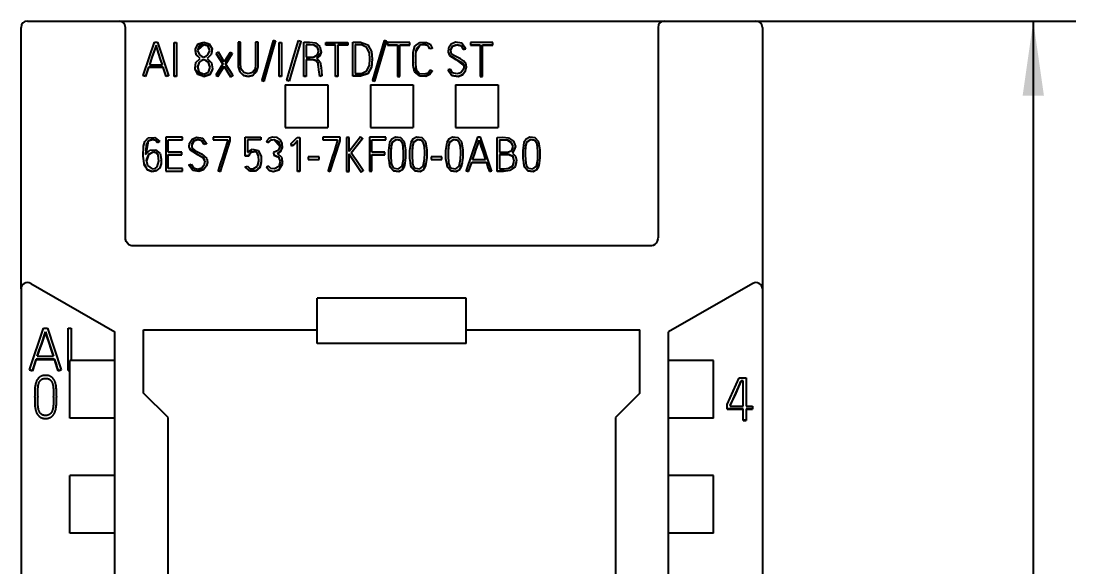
# Model space of a CAD drawing. Extents: x 0 to 594, y 0 to 420.
# Drawn here: x 267.5 to 317.02, y 339.6 to 365.24 of the extents above; entities that cross this region are included whole.
import ezdxf
from ezdxf.enums import TextEntityAlignment as Align

# ---------------------------------------------------------------- set-up
doc = ezdxf.new("R2010")
doc.units = 0
doc.header["$LTSCALE"] = 32.67
doc.layers.add('10000_FRONT', color=7, linetype='CONTINUOUS')
doc.layers.add('10100_DIM_FRONT', color=7, linetype='CONTINUOUS')
doc.dimstyles.get("Standard").update_dxf_attribs({"dimtxt": 2.5, "dimasz": 2.5, "dimexe": 1.25, "dimexo": 0.625, "dimtad": 1, "dimcen": 2.5, "dimazin": 3, "dimtfac": 1, "dimtmove": 0, "dimatfit": 3})

# ---------------------------------------------------------------- blocks, each defined once
blk = doc.blocks.new('*D0')
at = {"layer": '10100_DIM_FRONT', "linetype": 'CONTINUOUS'}
for p, q in [((296.997, 365.237), (317.015, 365.237)), ((315.015, 365.237), (315.015, 291.737)), ((315.015, 218.237), (315.015, 291.737)), ((301.897, 218.237), (317.015, 218.237))]:
    blk.add_line(p, q, dxfattribs=at)
for points in [[(315.515, 361.737), (315.015, 365.237), (314.515, 361.737)], [(314.515, 221.737), (315.015, 218.237), (315.515, 221.737)]]:
    blk.add_solid(points, dxfattribs=at)
blk.add_text('147', height=3.5, rotation=90, dxfattribs=at).set_placement((314.14, 284.349), (314.14, 291.849), align=Align.FIT)

msp = doc.modelspace()

# ---------------------------------------------------------------- linework, layer by layer
at = {"layer": '10000_FRONT', "linetype": 'CONTINUOUS'}
for p, q in [((267.797, 365.237), (301.997, 365.237)), ((267.497, 352.667), (267.497, 364.937)), ((272.397, 355.082), (272.397, 364.937)), ((297.397, 364.937), (297.397, 355.082)), ((302.297, 364.937), (302.297, 352.667)), ((279.895, 362.237), (281.9, 362.237)), ((279.897, 362.237), (279.898, 360.237)), ((281.9, 362.239), (281.897, 360.237)), ((281.9, 362.236), (281.897, 360.235)), ((283.895, 362.239), (283.897, 360.237)), ((283.895, 362.237), (285.9, 362.237)), ((283.895, 362.236), (283.897, 360.235)), ((285.9, 362.239), (285.897, 360.237)), ((285.9, 362.236), (285.897, 360.235)), ((287.895, 362.239), (287.897, 360.237)), ((287.895, 362.237), (289.899, 362.237)), ((287.895, 362.236), (287.897, 360.235)), ((289.899, 362.237), (289.897, 360.237)), ((289.899, 362.236), (289.897, 360.235)), ((279.898, 360.237), (281.897, 360.237)), ((283.897, 360.237), (285.897, 360.237)), ((287.897, 360.237), (289.897, 360.237)), ((272.397, 355.082), (272.397, 355.082)), ((272.405, 354.993), (272.397, 355.082)), ((297.397, 355.082), (297.391, 355.004)), ((272.435, 354.891), (272.405, 354.993)), ((272.485, 354.802), (272.435, 354.891)), ((272.555, 354.734), (272.485, 354.802)), ((272.638, 354.694), (272.555, 354.734)), ((272.697, 354.686), (272.638, 354.694)), ((297.097, 354.686), (272.697, 354.686)), ((297.166, 354.697), (297.097, 354.686)), ((297.248, 354.74), (297.166, 354.697)), ((297.315, 354.811), (297.248, 354.74)), ((297.364, 354.901), (297.315, 354.811)), ((297.391, 355.004), (297.364, 354.901)), ((267.497, 352.658), (267.497, 238.836)), ((267.947, 352.917), (271.897, 350.637)), ((301.847, 352.917), (297.897, 350.637)), ((302.297, 352.658), (302.297, 238.836)), ((281.397, 350.087), (281.397, 352.226)), ((288.397, 352.226), (281.397, 352.226)), ((288.397, 352.215), (281.397, 352.215)), ((288.397, 350.087), (288.397, 352.226)), ((271.897, 241.783), (271.897, 350.637)), ((273.247, 347.757), (273.247, 350.737)), ((273.247, 350.737), (281.397, 350.737)), ((288.397, 350.737), (296.547, 350.737)), ((296.547, 347.757), (296.547, 350.737)), ((297.897, 241.783), (297.897, 350.637)), ((288.397, 350.087), (281.397, 350.087)), ((269.786, 346.587), (269.786, 349.287)), ((271.897, 349.287), (269.786, 349.287)), ((300.008, 349.287), (297.897, 349.287)), ((300.008, 346.587), (300.008, 349.287)), ((274.397, 346.615), (273.247, 347.757)), ((296.547, 347.757), (295.397, 346.615)), ((268.135, 347.567), (268.135, 347.598)), ((268.277, 347.598), (268.277, 347.567)), ((269.02, 347.567), (269.02, 347.598)), ((269.159, 347.598), (269.159, 347.567)), ((271.897, 346.587), (269.786, 346.587)), ((274.397, 238.786), (274.397, 346.615)), ((295.397, 346.615), (295.397, 238.786)), ((300.008, 346.587), (297.897, 346.587)), ((269.786, 341.187), (269.786, 343.887)), ((271.897, 343.887), (269.786, 343.887)), ((300.008, 343.887), (297.897, 343.887)), ((300.008, 341.187), (300.008, 343.887)), ((271.897, 341.187), (269.786, 341.187)), ((300.008, 341.187), (297.897, 341.187))]:
    msp.add_line(p, q, dxfattribs=at)
at = {"layer": '10000_FRONT', "color": 7, "linetype": 'CONTINUOUS'}
for p, q in [((273.528, 363.554), (273.761, 364.243)), ((273.832, 364.102), (273.727, 363.79)), ((273.832, 364.089), (273.727, 363.777)), ((273.761, 364.243), (273.903, 364.243)), ((273.832, 364.102), (273.832, 364.089)), ((273.898, 363.9), (273.832, 364.102)), ((273.898, 363.887), (273.832, 364.089)), ((273.903, 364.243), (274.421, 362.678)), ((274.687, 362.641), (274.687, 364.236)), ((274.687, 364.236), (274.798, 364.236)), ((274.798, 364.236), (274.798, 362.641)), ((275.678, 363.94), (275.808, 364.175)), ((275.855, 364.068), (275.786, 363.856)), ((276.067, 364.127), (275.805, 363.901)), ((275.808, 364.175), (276.069, 364.252)), ((276.067, 364.139), (275.855, 364.068)), ((276.28, 364.068), (276.067, 364.139)), ((276.28, 364.055), (276.067, 364.127)), ((276.069, 364.252), (276.331, 364.176)), ((276.356, 363.857), (276.28, 364.068)), ((276.331, 363.913), (276.28, 364.055)), ((276.331, 364.176), (276.462, 363.941)), ((277.692, 364.243), (277.691, 363.314)), ((277.805, 364.243), (277.692, 364.243)), ((277.805, 363.402), (277.805, 364.243)), ((278.508, 364.243), (278.508, 363.402)), ((278.621, 364.243), (278.508, 364.243)), ((278.622, 363.314), (278.621, 364.243)), ((279.336, 364.318), (279.034, 363.276)), ((279.207, 363.468), (279.445, 364.287)), ((279.207, 363.456), (279.445, 364.274)), ((279.445, 364.287), (279.336, 364.318)), ((279.445, 364.287), (279.445, 364.274)), ((279.616, 362.641), (279.616, 364.236)), ((279.616, 364.236), (279.726, 364.236)), ((279.726, 364.236), (279.726, 362.641)), ((280.623, 364.287), (280.084, 362.427)), ((280.277, 363.499), (280.514, 364.318)), ((280.623, 364.274), (280.321, 363.233)), ((280.514, 364.318), (280.623, 364.287)), ((280.623, 364.287), (280.623, 364.274)), ((280.765, 362.641), (280.765, 364.241)), ((280.765, 364.241), (281.041, 364.241)), ((281.067, 364.129), (280.878, 364.128)), ((280.878, 364.128), (280.878, 363.547)), ((281.067, 364.116), (280.878, 364.116)), ((281.041, 364.241), (281.313, 364.212)), ((281.255, 364.111), (281.067, 364.129)), ((281.255, 364.099), (281.067, 364.116)), ((281.411, 364.008), (281.255, 364.111)), ((281.411, 363.995), (281.255, 364.099)), ((281.313, 364.212), (281.526, 364.043)), ((281.473, 363.833), (281.411, 364.008)), ((281.46, 363.855), (281.411, 363.995)), ((281.526, 364.043), (281.582, 363.778)), ((281.797, 364.113), (281.797, 364.238)), ((281.797, 364.238), (282.842, 364.238)), ((282.254, 364.126), (281.797, 364.126)), ((282.254, 364.113), (281.797, 364.113)), ((282.254, 362.641), (282.254, 364.126)), ((282.367, 364.126), (282.367, 362.641)), ((282.842, 364.126), (282.367, 364.126)), ((282.842, 364.113), (282.367, 364.113)), ((282.842, 364.238), (282.842, 364.113)), ((283.068, 362.652), (283.068, 364.245)), ((283.068, 364.245), (283.433, 364.244)), ((283.182, 364.133), (283.182, 362.768)), ((283.474, 364.127), (283.182, 364.133)), ((283.474, 364.114), (283.182, 364.12)), ((283.433, 364.244), (283.771, 364.121)), ((283.731, 364.003), (283.474, 364.127)), ((283.731, 363.99), (283.474, 364.114)), ((283.847, 363.739), (283.731, 364.003)), ((283.847, 363.726), (283.731, 363.99)), ((283.771, 364.121), (283.946, 363.809)), ((284.535, 364.318), (283.996, 362.458)), ((284.105, 362.427), (284.644, 364.287)), ((284.105, 362.414), (284.644, 364.274)), ((284.644, 364.287), (284.535, 364.318)), ((284.644, 364.287), (284.644, 364.274)), ((284.704, 364.238), (284.704, 364.113)), ((285.749, 364.238), (284.704, 364.238)), ((284.704, 364.126), (285.161, 364.126)), ((284.704, 364.113), (285.161, 364.113)), ((285.161, 364.126), (285.161, 362.641)), ((285.274, 362.641), (285.274, 364.126)), ((285.274, 364.126), (285.749, 364.126)), ((285.274, 364.113), (285.749, 364.113)), ((285.749, 364.113), (285.749, 364.238)), ((285.901, 363.761), (285.977, 364.055)), ((285.977, 364.055), (286.22, 364.229)), ((286.21, 364.101), (286.029, 363.813)), ((286.21, 364.113), (286.045, 363.94)), ((286.456, 364.135), (286.21, 364.113)), ((286.456, 364.122), (286.21, 364.101)), ((286.22, 364.229), (286.526, 364.238)), ((286.611, 364.079), (286.456, 364.135)), ((286.611, 364.067), (286.456, 364.122)), ((286.526, 364.238), (286.707, 364.145)), ((286.692, 363.939), (286.611, 364.079)), ((286.692, 363.926), (286.611, 364.067)), ((286.801, 363.966), (286.692, 363.939)), ((286.707, 364.145), (286.801, 363.966)), ((286.801, 363.966), (286.801, 363.953)), ((287.566, 363.965), (287.548, 363.795)), ((287.688, 364.156), (287.566, 363.965)), ((287.665, 363.901), (287.765, 364.074)), ((287.665, 363.888), (287.765, 364.061)), ((287.897, 364.246), (287.688, 364.156)), ((287.765, 364.074), (287.956, 364.14)), ((287.765, 364.061), (287.956, 364.127)), ((288.194, 364.197), (287.897, 364.246)), ((287.956, 364.14), (288.149, 364.089)), ((287.956, 364.127), (288.149, 364.076)), ((288.149, 364.089), (288.257, 363.919)), ((288.149, 364.076), (288.257, 363.907)), ((288.366, 363.95), (288.194, 364.197)), ((288.592, 364.238), (288.592, 364.113)), ((289.637, 364.238), (288.592, 364.238)), ((288.592, 364.126), (289.049, 364.126)), ((288.592, 364.113), (289.049, 364.113)), ((289.049, 364.126), (289.049, 362.641)), ((289.162, 362.641), (289.162, 364.126)), ((289.162, 364.126), (289.637, 364.126)), ((289.162, 364.113), (289.637, 364.113)), ((289.637, 364.113), (289.637, 364.238)), ((273.231, 362.678), (273.528, 363.554)), ((273.658, 363.575), (273.526, 363.184)), ((273.658, 363.588), (273.59, 363.386)), ((273.727, 363.79), (273.658, 363.588)), ((273.727, 363.777), (273.658, 363.575)), ((273.964, 363.698), (273.898, 363.9)), ((273.964, 363.685), (273.898, 363.887)), ((274.03, 363.496), (273.964, 363.698)), ((274.03, 363.483), (273.964, 363.685)), ((274.132, 363.184), (274.03, 363.496)), ((274.128, 363.184), (274.03, 363.483)), ((275.672, 363.856), (275.672, 363.844)), ((275.712, 363.672), (275.678, 363.94)), ((275.712, 363.659), (275.688, 363.844)), ((275.698, 363.284), (275.91, 363.486)), ((275.91, 363.486), (275.712, 363.672)), ((275.9, 363.482), (275.712, 363.659)), ((275.786, 363.856), (275.868, 363.65)), ((275.868, 363.65), (275.976, 363.58)), ((275.976, 363.58), (276.028, 363.559)), ((276.028, 363.559), (276.07, 363.545)), ((276.07, 363.545), (276.138, 363.566)), ((276.138, 363.566), (276.19, 363.588)), ((276.19, 363.588), (276.269, 363.651)), ((276.426, 363.673), (276.231, 363.483)), ((276.231, 363.483), (276.442, 363.28)), ((276.426, 363.661), (276.24, 363.48)), ((276.269, 363.651), (276.356, 363.857)), ((276.462, 363.941), (276.426, 363.673)), ((276.445, 363.804), (276.426, 363.661)), ((276.451, 363.844), (276.45, 363.838)), ((276.469, 363.843), (276.469, 363.856)), ((276.757, 363.772), (276.662, 363.712)), ((276.662, 363.712), (276.662, 363.7)), ((276.662, 363.712), (276.968, 363.226)), ((276.662, 363.7), (276.964, 363.22)), ((277.035, 363.329), (276.757, 363.772)), ((277.314, 363.767), (277.035, 363.329)), ((277.099, 363.226), (277.407, 363.708)), ((277.103, 363.22), (277.407, 363.695)), ((277.407, 363.708), (277.314, 363.767)), ((277.407, 363.708), (277.407, 363.695)), ((277.691, 363.618), (277.691, 363.606)), ((278.508, 363.558), (278.508, 363.545)), ((278.905, 362.427), (279.207, 363.468)), ((279.975, 362.458), (280.277, 363.499)), ((280.878, 363.547), (281.067, 363.547)), ((281.067, 363.547), (281.255, 363.559)), ((281.255, 363.559), (281.414, 363.657)), ((281.518, 363.608), (281.38, 363.49)), ((281.38, 363.49), (281.537, 363.304)), ((281.582, 363.765), (281.388, 363.485)), ((281.414, 363.657), (281.473, 363.833)), ((281.471, 363.825), (281.469, 363.83)), ((281.582, 363.778), (281.518, 363.608)), ((281.58, 363.775), (281.582, 363.765)), ((281.586, 363.819), (281.586, 363.832)), ((283.872, 363.45), (283.847, 363.739)), ((283.85, 363.694), (283.847, 363.726)), ((283.946, 363.809), (283.983, 363.449)), ((285.898, 363.457), (285.901, 363.761)), ((285.898, 363.604), (285.898, 363.591)), ((286.012, 363.696), (286.011, 363.451)), ((286.045, 363.94), (286.012, 363.696)), ((286.801, 363.953), (286.692, 363.926)), ((286.692, 363.939), (286.692, 363.926)), ((287.547, 363.83), (287.547, 363.817)), ((287.548, 363.795), (287.615, 363.639)), ((287.551, 363.814), (287.551, 363.806)), ((287.553, 363.771), (287.615, 363.626)), ((287.615, 363.639), (287.902, 363.45)), ((287.615, 363.626), (287.902, 363.438)), ((287.684, 363.733), (287.665, 363.901)), ((287.666, 363.882), (287.665, 363.888)), ((287.672, 363.828), (287.671, 363.837)), ((287.814, 363.621), (287.684, 363.733)), ((288.121, 363.462), (287.814, 363.621)), ((288.257, 363.919), (288.366, 363.95)), ((288.257, 363.907), (288.366, 363.937)), ((288.257, 363.919), (288.257, 363.907)), ((288.366, 363.95), (288.366, 363.937)), ((273.484, 363.072), (273.338, 362.643)), ((273.484, 363.059), (273.402, 362.819)), ((273.484, 363.072), (273.484, 363.059)), ((274.17, 363.072), (273.484, 363.072)), ((274.17, 363.059), (273.484, 363.059)), ((273.59, 363.386), (273.522, 363.184)), ((273.522, 363.184), (274.132, 363.184)), ((274.17, 363.072), (274.17, 363.059)), ((274.231, 362.882), (274.17, 363.072)), ((274.231, 362.87), (274.17, 363.059)), ((275.659, 363.082), (275.659, 363.069)), ((275.664, 362.991), (275.698, 363.284)), ((275.787, 362.726), (275.664, 362.991)), ((275.854, 363.315), (275.773, 363.084)), ((275.854, 363.302), (275.773, 363.07)), ((275.773, 363.084), (275.847, 362.85)), ((275.945, 363.377), (275.854, 363.315)), ((275.945, 363.364), (275.854, 363.302)), ((276.002, 363.401), (275.945, 363.377)), ((276.002, 363.388), (275.945, 363.364)), ((276.035, 363.414), (276.002, 363.401)), ((276.035, 363.401), (276.002, 363.388)), ((276.077, 363.423), (276.035, 363.414)), ((276.077, 363.41), (276.035, 363.401)), ((276.124, 363.407), (276.077, 363.423)), ((276.124, 363.395), (276.077, 363.41)), ((276.181, 363.383), (276.124, 363.407)), ((276.181, 363.371), (276.124, 363.395)), ((276.295, 363.303), (276.181, 363.383)), ((276.295, 363.29), (276.181, 363.371)), ((276.369, 363.07), (276.295, 363.303)), ((276.343, 363.138), (276.295, 363.29)), ((276.302, 362.833), (276.369, 363.07)), ((276.477, 362.987), (276.351, 362.724)), ((276.442, 363.28), (276.477, 362.987)), ((276.482, 363.067), (276.482, 363.08)), ((276.968, 363.226), (276.635, 362.702)), ((276.731, 362.643), (277.032, 363.12)), ((276.731, 362.63), (277.032, 363.108)), ((277.032, 363.12), (277.032, 363.108)), ((277.032, 363.12), (277.334, 362.638)), ((277.032, 363.108), (277.334, 362.626)), ((277.43, 362.695), (277.099, 363.226)), ((277.69, 363.199), (277.69, 363.186)), ((277.691, 363.314), (277.694, 363.082)), ((277.694, 363.082), (277.761, 362.86)), ((277.698, 363.057), (277.761, 362.847)), ((277.804, 363.192), (277.805, 363.402)), ((277.827, 362.983), (277.804, 363.192)), ((277.954, 362.817), (277.827, 362.983)), ((278.486, 362.983), (278.359, 362.817)), ((278.384, 362.688), (278.602, 363.011)), ((278.508, 363.192), (278.486, 362.983)), ((278.508, 363.402), (278.508, 363.192)), ((278.552, 362.861), (278.619, 363.081)), ((278.619, 363.081), (278.622, 363.314)), ((279.034, 363.276), (278.797, 362.458)), ((278.905, 362.414), (279.207, 363.456)), ((280.321, 363.233), (280.084, 362.414)), ((280.878, 363.435), (280.878, 362.641)), ((281.193, 363.433), (280.878, 363.435)), ((281.193, 363.42), (280.878, 363.422)), ((281.341, 363.381), (281.193, 363.433)), ((281.341, 363.368), (281.193, 363.42)), ((281.437, 363.258), (281.341, 363.381)), ((281.437, 363.246), (281.341, 363.368)), ((281.474, 362.95), (281.437, 363.258)), ((281.448, 363.155), (281.437, 363.246)), ((281.537, 363.304), (281.583, 363.064)), ((281.583, 363.064), (281.619, 362.682)), ((281.584, 362.991), (281.584, 363.004)), ((283.732, 362.897), (283.847, 363.162)), ((283.943, 363.091), (283.772, 362.777)), ((283.943, 363.078), (283.772, 362.764)), ((283.847, 363.162), (283.872, 363.45)), ((283.983, 363.449), (283.943, 363.091)), ((283.957, 363.208), (283.943, 363.078)), ((283.983, 363.424), (283.983, 363.436)), ((285.897, 363.304), (285.897, 363.291)), ((285.901, 363.153), (285.898, 363.457)), ((285.968, 362.856), (285.901, 363.153)), ((286.196, 362.65), (285.927, 363.025)), ((286.011, 363.451), (286.012, 363.205)), ((286.012, 363.205), (286.048, 362.962)), ((287.649, 362.977), (287.54, 362.946)), ((287.757, 362.806), (287.649, 362.977)), ((287.902, 363.45), (288.204, 363.284)), ((287.902, 363.438), (288.291, 363.13)), ((288.269, 363.374), (288.121, 363.462)), ((288.269, 362.972), (288.145, 362.813)), ((288.204, 363.284), (288.292, 363.141)), ((288.38, 363.243), (288.269, 363.374)), ((288.292, 363.141), (288.269, 362.972)), ((288.364, 362.896), (288.402, 363.093)), ((288.364, 362.909), (288.407, 363.075)), ((288.407, 363.075), (288.38, 363.243)), ((288.408, 363.092), (288.408, 363.105)), ((273.231, 362.678), (273.231, 362.665)), ((273.338, 362.643), (273.231, 362.678)), ((273.338, 362.63), (273.231, 362.665)), ((273.402, 362.819), (273.338, 362.63)), ((273.338, 362.643), (273.338, 362.63)), ((274.312, 362.643), (274.231, 362.882)), ((274.312, 362.63), (274.231, 362.87)), ((274.421, 362.678), (274.312, 362.643)), ((274.421, 362.665), (274.312, 362.63)), ((274.312, 362.643), (274.312, 362.63)), ((274.421, 362.678), (274.421, 362.665)), ((274.798, 362.654), (274.687, 362.654)), ((274.798, 362.641), (274.687, 362.641)), ((276.069, 362.626), (275.676, 362.952)), ((276.069, 362.638), (275.787, 362.726)), ((275.847, 362.85), (276.07, 362.751)), ((276.351, 362.724), (276.069, 362.638)), ((276.351, 362.711), (276.069, 362.626)), ((276.07, 362.751), (276.302, 362.833)), ((276.465, 362.949), (276.351, 362.711)), ((276.635, 362.702), (276.635, 362.689)), ((276.635, 362.702), (276.731, 362.643)), ((276.635, 362.689), (276.731, 362.63)), ((276.731, 362.643), (276.731, 362.63)), ((277.334, 362.638), (277.43, 362.695)), ((277.334, 362.626), (277.43, 362.683)), ((277.334, 362.638), (277.334, 362.626)), ((277.43, 362.695), (277.43, 362.683)), ((277.761, 362.86), (277.931, 362.701)), ((277.761, 362.847), (277.931, 362.688)), ((277.931, 362.701), (278.158, 362.645)), ((277.931, 362.688), (278.158, 362.632)), ((278.157, 362.757), (277.954, 362.817)), ((278.359, 362.817), (278.157, 362.757)), ((278.158, 362.645), (278.384, 362.701)), ((278.158, 362.632), (278.384, 362.688)), ((278.384, 362.701), (278.552, 362.861)), ((279.726, 362.654), (279.616, 362.654)), ((279.726, 362.641), (279.616, 362.641)), ((280.878, 362.654), (280.765, 362.654)), ((280.878, 362.641), (280.765, 362.641)), ((281.472, 362.863), (281.472, 362.85)), ((281.515, 362.643), (281.474, 362.95)), ((281.515, 362.63), (281.485, 362.852)), ((281.619, 362.682), (281.515, 362.643)), ((281.619, 362.67), (281.515, 362.63)), ((281.515, 362.643), (281.515, 362.63)), ((281.598, 362.894), (281.599, 362.887)), ((281.619, 362.682), (281.619, 362.67)), ((282.367, 362.654), (282.254, 362.654)), ((282.367, 362.641), (282.254, 362.641)), ((283.432, 362.66), (283.068, 362.665)), ((283.432, 362.647), (283.068, 362.652)), ((283.182, 362.768), (283.473, 362.778)), ((283.772, 362.777), (283.432, 362.66)), ((283.772, 362.764), (283.432, 362.647)), ((283.473, 362.778), (283.732, 362.897)), ((285.161, 362.654), (285.274, 362.654)), ((285.161, 362.641), (285.274, 362.641)), ((286.196, 362.663), (285.968, 362.856)), ((286.048, 362.962), (286.2, 362.777)), ((286.503, 362.652), (286.196, 362.663)), ((286.503, 362.639), (286.196, 362.65)), ((286.2, 362.777), (286.447, 362.756)), ((286.447, 362.756), (286.601, 362.808)), ((286.688, 362.737), (286.503, 362.652)), ((286.688, 362.724), (286.503, 362.639)), ((286.601, 362.808), (286.695, 362.942)), ((286.799, 362.905), (286.688, 362.737)), ((286.799, 362.892), (286.688, 362.724)), ((286.695, 362.942), (286.799, 362.905)), ((286.799, 362.905), (286.799, 362.892)), ((287.54, 362.946), (287.54, 362.934)), ((287.54, 362.946), (287.712, 362.7)), ((287.54, 362.934), (287.712, 362.688)), ((287.712, 362.7), (288.01, 362.645)), ((287.712, 362.688), (288.01, 362.632)), ((287.952, 362.753), (287.757, 362.806)), ((288.145, 362.813), (287.952, 362.753)), ((288.01, 362.645), (288.221, 362.731)), ((288.01, 362.632), (288.221, 362.719)), ((288.221, 362.731), (288.364, 362.909)), ((288.221, 362.719), (288.364, 362.896)), ((289.049, 362.654), (289.162, 362.654)), ((289.049, 362.641), (289.162, 362.641)), ((278.797, 362.458), (278.797, 362.445)), ((278.797, 362.458), (278.858, 362.44)), ((278.797, 362.445), (278.905, 362.414)), ((278.858, 362.44), (278.905, 362.427)), ((278.905, 362.427), (278.905, 362.414)), ((279.975, 362.458), (279.975, 362.445)), ((280.084, 362.427), (279.975, 362.458)), ((280.084, 362.414), (279.975, 362.445)), ((280.084, 362.427), (280.084, 362.414)), ((283.996, 362.458), (283.996, 362.445)), ((283.996, 362.458), (284.105, 362.427)), ((283.996, 362.445), (284.105, 362.414)), ((284.105, 362.427), (284.105, 362.414)), ((273.246, 359.358), (273.303, 359.582)), ((273.303, 359.582), (273.461, 359.751)), ((273.461, 359.601), (273.346, 358.988)), ((273.461, 359.614), (273.37, 359.416)), ((273.461, 359.751), (273.769, 359.775)), ((273.666, 359.68), (273.461, 359.614)), ((273.666, 359.667), (273.461, 359.601)), ((273.807, 359.641), (273.666, 359.68)), ((273.807, 359.628), (273.666, 359.667)), ((273.769, 359.775), (274.008, 359.588)), ((273.906, 359.535), (273.807, 359.641)), ((273.906, 359.522), (273.807, 359.628)), ((274.008, 359.588), (273.906, 359.535)), ((274.008, 359.575), (273.906, 359.522)), ((273.906, 359.535), (273.906, 359.522)), ((274.008, 359.588), (274.008, 359.575)), ((274.285, 359.777), (274.285, 358.182)), ((275.082, 359.777), (274.285, 359.777)), ((274.396, 359.084), (274.396, 359.665)), ((274.396, 359.665), (275.082, 359.665)), ((274.396, 359.652), (275.082, 359.652)), ((275.082, 359.652), (275.082, 359.777)), ((275.405, 359.501), (275.527, 359.692)), ((275.604, 359.61), (275.504, 359.437)), ((275.604, 359.598), (275.505, 359.42)), ((275.527, 359.692), (275.736, 359.783)), ((275.795, 359.676), (275.604, 359.61)), ((275.795, 359.663), (275.604, 359.598)), ((275.736, 359.783), (276.033, 359.734)), ((275.988, 359.626), (275.795, 359.676)), ((275.988, 359.613), (275.795, 359.663)), ((276.096, 359.456), (275.988, 359.626)), ((276.096, 359.443), (275.988, 359.613)), ((276.033, 359.734), (276.205, 359.487)), ((276.511, 359.779), (276.511, 359.654)), ((277.31, 359.779), (276.511, 359.779)), ((276.511, 359.667), (277.199, 359.667)), ((276.511, 359.654), (277.199, 359.654)), ((276.855, 358.183), (277.31, 359.619)), ((276.855, 358.171), (277.31, 359.606)), ((277.199, 359.636), (277.045, 359.155)), ((277.199, 359.667), (277.199, 359.636)), ((277.31, 359.606), (277.31, 359.779)), ((278.016, 358.893), (278.016, 359.777)), ((278.016, 359.777), (278.754, 359.777)), ((278.126, 359.667), (278.126, 359.082)), ((278.754, 359.667), (278.126, 359.667)), ((278.754, 359.654), (278.126, 359.654)), ((278.754, 359.777), (278.754, 359.654)), ((279.137, 359.734), (279.01, 359.592)), ((279.01, 359.592), (279.01, 359.58)), ((279.01, 359.592), (279.112, 359.542)), ((279.01, 359.58), (279.112, 359.529)), ((279.112, 359.542), (279.22, 359.652)), ((279.112, 359.529), (279.22, 359.639)), ((279.112, 359.542), (279.112, 359.529)), ((279.321, 359.789), (279.137, 359.734)), ((279.22, 359.652), (279.375, 359.68)), ((279.22, 359.639), (279.375, 359.668)), ((279.513, 359.769), (279.321, 359.789)), ((279.375, 359.68), (279.586, 359.587)), ((279.375, 359.668), (279.652, 359.353)), ((279.671, 359.663), (279.513, 359.769)), ((279.586, 359.587), (279.653, 359.363)), ((279.751, 359.49), (279.671, 359.663)), ((280.181, 359.494), (280.335, 359.644)), ((280.479, 359.632), (280.326, 359.474)), ((280.479, 359.619), (280.326, 359.461)), ((280.335, 359.644), (280.45, 359.768)), ((280.45, 359.768), (280.59, 359.768)), ((280.479, 358.175), (280.479, 359.632)), ((280.59, 359.768), (280.59, 358.175)), ((281.67, 359.779), (281.67, 359.654)), ((282.469, 359.779), (281.67, 359.779)), ((281.67, 359.667), (282.358, 359.667)), ((281.67, 359.654), (282.358, 359.654)), ((282.014, 358.183), (282.469, 359.619)), ((282.014, 358.171), (282.469, 359.606)), ((282.358, 359.636), (282.204, 359.155)), ((282.358, 359.667), (282.358, 359.636)), ((282.469, 359.606), (282.469, 359.779)), ((282.78, 359.773), (282.78, 358.177)), ((282.893, 359.773), (282.78, 359.773)), ((283.437, 359.806), (282.893, 359.104)), ((282.893, 359.104), (282.893, 359.773)), ((282.993, 359.049), (283.526, 359.74)), ((282.998, 359.042), (283.526, 359.727)), ((283.526, 359.74), (283.437, 359.806)), ((283.526, 359.74), (283.526, 359.727)), ((283.852, 359.777), (283.852, 358.182)), ((284.613, 359.777), (283.852, 359.777)), ((283.965, 359.084), (283.965, 359.665)), ((283.965, 359.665), (284.613, 359.665)), ((283.965, 359.652), (284.613, 359.652)), ((284.613, 359.652), (284.613, 359.777)), ((284.795, 359.535), (284.745, 359.157)), ((284.902, 359.698), (284.795, 359.535)), ((284.923, 359.545), (284.874, 359.375)), ((284.923, 359.532), (284.874, 359.362)), ((285.074, 359.779), (284.902, 359.698)), ((285.092, 359.669), (284.923, 359.545)), ((285.092, 359.656), (284.923, 359.532)), ((285.327, 359.751), (285.074, 359.779)), ((285.3, 359.639), (285.092, 359.669)), ((285.3, 359.626), (285.092, 359.656)), ((285.398, 359.515), (285.3, 359.639)), ((285.398, 359.503), (285.3, 359.626)), ((285.499, 359.568), (285.327, 359.751)), ((285.438, 359.362), (285.398, 359.515)), ((285.438, 359.35), (285.398, 359.503)), ((285.561, 359.193), (285.499, 359.568)), ((285.787, 359.535), (285.737, 359.157)), ((285.894, 359.698), (285.787, 359.535)), ((285.915, 359.545), (285.866, 359.375)), ((285.915, 359.532), (285.866, 359.362)), ((286.066, 359.779), (285.894, 359.698)), ((286.084, 359.669), (285.915, 359.545)), ((286.084, 359.656), (285.915, 359.532)), ((286.319, 359.751), (286.066, 359.779)), ((286.292, 359.639), (286.084, 359.669)), ((286.292, 359.626), (286.084, 359.656)), ((286.39, 359.515), (286.292, 359.639)), ((286.39, 359.503), (286.292, 359.626)), ((286.491, 359.568), (286.319, 359.751)), ((286.43, 359.362), (286.39, 359.515)), ((286.43, 359.35), (286.39, 359.503)), ((286.553, 359.193), (286.491, 359.568)), ((287.478, 359.535), (287.428, 359.157)), ((287.585, 359.698), (287.478, 359.535)), ((287.606, 359.545), (287.557, 359.375)), ((287.606, 359.532), (287.557, 359.362)), ((287.757, 359.779), (287.585, 359.698)), ((287.775, 359.669), (287.606, 359.545)), ((287.775, 359.656), (287.606, 359.532)), ((288.01, 359.751), (287.757, 359.779)), ((287.983, 359.639), (287.775, 359.669)), ((287.983, 359.626), (287.775, 359.656)), ((288.081, 359.515), (287.983, 359.639)), ((288.081, 359.503), (287.983, 359.626)), ((288.182, 359.568), (288.01, 359.751)), ((288.121, 359.362), (288.081, 359.515)), ((288.121, 359.35), (288.081, 359.503)), ((288.244, 359.193), (288.182, 359.568)), ((288.929, 359.779), (288.399, 358.214)), ((289.071, 359.779), (288.929, 359.779)), ((288.933, 359.436), (289, 359.638)), ((288.933, 359.424), (289, 359.626)), ((289, 359.638), (289, 359.626)), ((289, 359.638), (289.101, 359.326)), ((289, 359.626), (289.101, 359.313)), ((289.588, 358.214), (289.071, 359.779)), ((289.839, 359.775), (290.112, 359.777)), ((289.839, 358.177), (289.839, 359.775)), ((289.952, 359.663), (289.952, 359.082)), ((290.353, 359.641), (289.952, 359.663)), ((290.353, 359.628), (289.952, 359.65)), ((290.112, 359.777), (290.384, 359.748)), ((290.524, 359.536), (290.353, 359.641)), ((290.524, 359.523), (290.353, 359.628)), ((290.384, 359.748), (290.614, 359.604)), ((290.594, 359.351), (290.524, 359.536)), ((290.579, 359.377), (290.524, 359.523)), ((290.614, 359.604), (290.707, 359.353)), ((291.102, 359.535), (291.051, 359.157)), ((291.209, 359.698), (291.102, 359.535)), ((291.23, 359.545), (291.181, 359.375)), ((291.23, 359.532), (291.181, 359.362)), ((291.38, 359.779), (291.209, 359.698)), ((291.399, 359.669), (291.23, 359.545)), ((291.399, 359.656), (291.23, 359.532)), ((291.634, 359.751), (291.38, 359.779)), ((291.606, 359.639), (291.399, 359.669)), ((291.606, 359.626), (291.399, 359.656)), ((291.705, 359.515), (291.606, 359.639)), ((291.705, 359.503), (291.606, 359.626)), ((291.806, 359.568), (291.634, 359.751)), ((291.745, 359.362), (291.705, 359.515)), ((291.744, 359.35), (291.705, 359.503)), ((291.868, 359.193), (291.806, 359.568)), ((273.232, 358.896), (273.246, 359.358)), ((273.37, 359.416), (273.344, 358.978)), ((273.344, 358.978), (273.54, 359.167)), ((273.715, 359.088), (273.472, 358.972)), ((273.715, 359.075), (273.472, 358.959)), ((273.54, 359.167), (273.812, 359.189)), ((273.853, 359.048), (273.715, 359.088)), ((273.853, 359.035), (273.715, 359.075)), ((273.812, 359.189), (274.019, 359.017)), ((273.932, 358.938), (273.853, 359.048)), ((273.932, 358.925), (273.853, 359.035)), ((274.019, 359.017), (274.078, 358.75)), ((275.04, 359.084), (274.396, 359.084)), ((275.04, 358.961), (275.04, 359.084)), ((275.386, 359.366), (275.386, 359.354)), ((275.387, 359.331), (275.405, 359.501)), ((275.454, 359.175), (275.387, 359.331)), ((275.741, 358.974), (275.4, 359.288)), ((275.741, 358.987), (275.454, 359.175)), ((275.504, 359.437), (275.523, 359.269)), ((275.523, 359.269), (275.653, 359.158)), ((275.653, 359.158), (275.96, 358.999)), ((276.205, 359.487), (276.096, 359.456)), ((276.205, 359.474), (276.096, 359.443)), ((276.096, 359.456), (276.096, 359.443)), ((276.205, 359.487), (276.205, 359.474)), ((277.045, 359.155), (276.946, 358.843)), ((278.126, 359.082), (278.36, 359.223)), ((278.214, 359.01), (278.184, 358.905)), ((278.294, 359.071), (278.194, 358.929)), ((278.294, 359.084), (278.214, 359.01)), ((278.511, 359.104), (278.294, 359.084)), ((278.511, 359.091), (278.294, 359.071)), ((278.36, 359.223), (278.626, 359.164)), ((278.598, 359.019), (278.511, 359.104)), ((278.598, 359.006), (278.511, 359.091)), ((278.644, 358.902), (278.598, 359.019)), ((278.626, 359.164), (278.761, 358.888)), ((279.567, 359.154), (279.349, 359.064)), ((279.349, 359.064), (279.356, 358.954)), ((279.349, 359.064), (279.349, 359.051)), ((279.349, 359.051), (279.356, 358.941)), ((279.54, 359.013), (279.696, 359.124)), ((279.756, 358.813), (279.54, 359.013)), ((279.551, 359.008), (279.696, 359.111)), ((279.653, 359.363), (279.567, 359.154)), ((279.696, 359.111), (279.762, 359.332)), ((279.696, 359.124), (279.765, 359.3)), ((279.765, 359.3), (279.751, 359.49)), ((279.766, 359.331), (279.766, 359.344)), ((280.188, 359.376), (280.181, 359.494)), ((280.181, 359.494), (280.181, 359.481)), ((280.188, 359.364), (280.181, 359.481)), ((280.255, 359.409), (280.188, 359.376)), ((280.255, 359.396), (280.188, 359.364)), ((280.188, 359.376), (280.188, 359.364)), ((280.326, 359.474), (280.255, 359.409)), ((280.326, 359.461), (280.255, 359.396)), ((282.204, 359.155), (282.105, 358.843)), ((283.116, 358.866), (282.993, 359.049)), ((284.573, 359.084), (283.965, 359.084)), ((284.573, 358.961), (284.573, 359.084)), ((284.744, 359.041), (284.744, 359.028)), ((284.745, 359.157), (284.745, 358.775)), ((284.86, 359.198), (284.857, 358.92)), ((284.874, 359.362), (284.859, 359.051)), ((284.874, 359.375), (284.86, 359.198)), ((285.452, 359.047), (285.438, 359.362)), ((285.452, 359.034), (285.438, 359.35)), ((285.448, 358.731), (285.452, 359.047)), ((285.451, 358.97), (285.452, 359.034)), ((285.562, 358.811), (285.561, 359.193)), ((285.563, 358.997), (285.563, 359.01)), ((285.736, 359.041), (285.736, 359.028)), ((285.737, 359.157), (285.737, 358.775)), ((285.852, 359.198), (285.849, 358.92)), ((285.866, 359.362), (285.851, 359.051)), ((285.866, 359.375), (285.852, 359.198)), ((286.444, 359.047), (286.43, 359.362)), ((286.44, 358.731), (286.444, 359.047)), ((286.554, 358.811), (286.553, 359.193)), ((286.555, 358.997), (286.555, 359.01)), ((287.427, 359.041), (287.427, 359.028)), ((287.428, 359.157), (287.428, 358.775)), ((287.543, 359.198), (287.54, 358.92)), ((287.557, 359.362), (287.542, 359.051)), ((287.557, 359.375), (287.543, 359.198)), ((288.135, 359.047), (288.121, 359.362)), ((288.131, 358.731), (288.135, 359.047)), ((288.245, 358.811), (288.244, 359.193)), ((288.246, 358.997), (288.246, 359.01)), ((288.69, 358.721), (288.795, 359.033)), ((288.694, 358.721), (288.795, 359.02)), ((288.795, 359.033), (288.864, 359.235)), ((288.795, 359.02), (288.864, 359.222)), ((288.864, 359.235), (288.933, 359.436)), ((288.864, 359.222), (288.933, 359.424)), ((289.101, 359.326), (289.168, 359.124)), ((289.101, 359.313), (289.168, 359.112)), ((289.168, 359.124), (289.234, 358.923)), ((289.168, 359.112), (289.296, 358.721)), ((289.952, 359.082), (290.355, 359.083)), ((290.355, 359.083), (290.535, 359.162)), ((290.535, 359.162), (290.594, 359.351)), ((290.707, 359.353), (290.56, 359.035)), ((290.56, 359.035), (290.704, 358.895)), ((290.672, 359.265), (290.565, 359.033)), ((290.707, 359.327), (290.707, 359.339)), ((291.05, 359.041), (291.05, 359.028)), ((291.051, 359.157), (291.052, 358.775)), ((291.167, 359.198), (291.164, 358.92)), ((291.181, 359.362), (291.166, 359.051)), ((291.181, 359.375), (291.167, 359.198)), ((291.758, 359.047), (291.745, 359.362)), ((291.755, 358.731), (291.758, 359.047)), ((291.869, 358.811), (291.868, 359.193)), ((291.87, 358.997), (291.87, 359.01)), ((273.231, 358.992), (273.231, 358.98)), ((273.293, 358.439), (273.232, 358.896)), ((273.234, 358.973), (273.234, 358.977)), ((273.428, 358.238), (273.274, 358.57)), ((273.472, 358.972), (273.372, 358.717)), ((273.372, 358.717), (273.426, 358.449)), ((273.472, 358.959), (273.378, 358.673)), ((273.891, 358.397), (273.964, 358.664)), ((273.964, 358.664), (273.932, 358.938)), ((273.943, 358.835), (273.932, 358.925)), ((274.068, 358.545), (274.004, 358.349)), ((274.068, 358.532), (274.004, 358.337)), ((274.078, 358.75), (274.068, 358.545)), ((274.068, 358.539), (274.068, 358.532)), ((274.075, 358.684), (274.075, 358.681)), ((274.079, 358.69), (274.079, 358.702)), ((274.396, 358.305), (274.396, 358.974)), ((274.396, 358.974), (275.04, 358.974)), ((274.396, 358.961), (275.04, 358.961)), ((275.379, 358.483), (275.488, 358.514)), ((275.488, 358.514), (275.596, 358.343)), ((276.043, 358.82), (275.741, 358.987)), ((276.043, 358.808), (275.741, 358.974)), ((275.96, 358.999), (276.219, 358.779)), ((276.131, 358.677), (276.043, 358.82)), ((276.13, 358.666), (276.043, 358.808)), ((276.108, 358.509), (276.131, 358.677)), ((276.246, 358.611), (276.203, 358.445)), ((276.243, 358.589), (276.203, 358.432)), ((276.219, 358.779), (276.246, 358.611)), ((276.247, 358.629), (276.247, 358.641)), ((276.847, 358.531), (276.748, 358.219)), ((276.946, 358.843), (276.847, 358.531)), ((278.184, 358.905), (278.016, 358.905)), ((278.184, 358.893), (278.016, 358.893)), ((278.184, 358.905), (278.184, 358.893)), ((278.187, 358.903), (278.184, 358.893)), ((278.644, 358.889), (278.598, 359.006)), ((278.599, 358.423), (278.665, 358.658)), ((278.665, 358.658), (278.644, 358.902)), ((278.649, 358.83), (278.644, 358.889)), ((278.775, 358.643), (278.704, 358.376)), ((278.764, 358.588), (278.704, 358.364)), ((278.761, 358.888), (278.775, 358.643)), ((278.777, 358.687), (278.777, 358.7)), ((279.356, 358.954), (279.356, 358.941)), ((279.356, 358.954), (279.583, 358.862)), ((279.356, 358.941), (279.583, 358.85)), ((279.583, 358.862), (279.666, 358.64)), ((279.583, 358.85), (279.642, 358.69)), ((279.666, 358.64), (279.6, 358.404)), ((279.617, 358.247), (279.763, 358.556)), ((279.617, 358.26), (279.765, 358.516)), ((279.651, 358.668), (279.653, 358.661)), ((279.765, 358.516), (279.756, 358.813)), ((279.78, 358.654), (279.78, 358.667)), ((280.98, 358.853), (280.98, 358.728)), ((281.486, 358.853), (280.98, 358.853)), ((280.98, 358.74), (281.486, 358.74)), ((280.98, 358.728), (281.486, 358.728)), ((281.486, 358.728), (281.486, 358.853)), ((282.007, 358.531), (281.908, 358.219)), ((282.105, 358.843), (282.007, 358.531)), ((282.893, 358.177), (282.893, 358.994)), ((282.893, 358.994), (283.461, 358.157)), ((282.893, 358.981), (283.461, 358.144)), ((283.24, 358.684), (283.116, 358.866)), ((283.364, 358.502), (283.24, 358.684)), ((283.965, 358.182), (283.965, 358.974)), ((283.965, 358.974), (284.573, 358.974)), ((283.965, 358.961), (284.573, 358.961)), ((284.745, 358.775), (284.809, 358.4)), ((284.778, 358.569), (284.809, 358.387)), ((284.857, 358.92), (284.878, 358.567)), ((284.878, 358.567), (284.919, 358.434)), ((285.381, 358.42), (285.448, 358.731)), ((285.408, 358.259), (285.529, 358.559)), ((285.51, 358.433), (285.562, 358.811)), ((285.737, 358.775), (285.801, 358.4)), ((285.77, 358.569), (285.801, 358.387)), ((285.849, 358.92), (285.87, 358.567)), ((285.87, 358.567), (285.91, 358.434)), ((286.373, 358.42), (286.44, 358.731)), ((286.4, 358.259), (286.521, 358.559)), ((286.502, 358.433), (286.554, 358.811)), ((286.746, 358.853), (286.746, 358.728)), ((287.252, 358.853), (286.746, 358.853)), ((286.746, 358.74), (287.252, 358.74)), ((286.746, 358.728), (287.252, 358.728)), ((287.252, 358.728), (287.252, 358.853)), ((287.428, 358.775), (287.492, 358.4)), ((287.461, 358.569), (287.492, 358.387)), ((287.54, 358.92), (287.561, 358.567)), ((287.561, 358.567), (287.601, 358.434)), ((288.064, 358.42), (288.131, 358.731)), ((288.091, 358.259), (288.212, 358.559)), ((288.193, 358.433), (288.245, 358.811)), ((288.505, 358.179), (288.652, 358.608)), ((288.505, 358.166), (288.652, 358.596)), ((288.652, 358.608), (288.652, 358.596)), ((288.652, 358.608), (289.338, 358.608)), ((288.652, 358.596), (289.338, 358.596)), ((289.3, 358.721), (288.69, 358.721)), ((289.234, 358.923), (289.3, 358.721)), ((289.338, 358.608), (289.338, 358.596)), ((289.338, 358.608), (289.416, 358.367)), ((289.338, 358.596), (289.416, 358.355)), ((289.952, 358.971), (289.952, 358.3)), ((290.398, 358.968), (289.952, 358.971)), ((290.398, 358.956), (289.952, 358.959)), ((290.59, 358.869), (290.398, 358.968)), ((290.59, 358.856), (290.398, 358.956)), ((290.577, 358.445), (290.638, 358.655)), ((290.638, 358.655), (290.59, 358.869)), ((290.614, 358.749), (290.59, 358.856)), ((290.751, 358.697), (290.686, 358.404)), ((290.732, 358.597), (290.686, 358.391)), ((290.704, 358.895), (290.751, 358.697)), ((290.752, 358.655), (290.752, 358.667)), ((291.052, 358.775), (291.116, 358.4)), ((291.085, 358.569), (291.116, 358.387)), ((291.164, 358.92), (291.185, 358.567)), ((291.185, 358.567), (291.225, 358.434)), ((291.688, 358.42), (291.755, 358.731)), ((291.714, 358.259), (291.836, 358.559)), ((291.817, 358.433), (291.869, 358.811)), ((273.428, 358.25), (273.293, 358.439)), ((273.426, 358.449), (273.646, 358.291)), ((273.647, 358.177), (273.428, 358.25)), ((273.647, 358.164), (273.428, 358.238)), ((273.646, 358.291), (273.785, 358.31)), ((273.851, 358.213), (273.647, 358.177)), ((273.851, 358.2), (273.647, 358.164)), ((273.785, 358.31), (273.891, 358.397)), ((274.004, 358.349), (273.851, 358.213)), ((274.004, 358.337), (273.851, 358.2)), ((274.285, 358.194), (275.082, 358.194)), ((274.285, 358.182), (275.082, 358.182)), ((275.082, 358.305), (274.396, 358.305)), ((275.082, 358.182), (275.082, 358.305)), ((275.379, 358.483), (275.379, 358.47)), ((275.552, 358.237), (275.379, 358.483)), ((275.552, 358.224), (275.379, 358.47)), ((275.849, 358.181), (275.552, 358.237)), ((275.849, 358.169), (275.552, 358.224)), ((275.596, 358.343), (275.791, 358.289)), ((275.791, 358.289), (275.984, 358.35)), ((276.061, 358.268), (275.849, 358.181)), ((276.061, 358.255), (275.849, 358.169)), ((275.984, 358.35), (276.108, 358.509)), ((276.203, 358.445), (276.061, 358.268)), ((276.203, 358.432), (276.061, 358.255)), ((276.748, 358.219), (276.748, 358.206)), ((276.748, 358.219), (276.855, 358.183)), ((276.748, 358.206), (276.855, 358.171)), ((276.855, 358.183), (276.855, 358.171)), ((278.02, 358.384), (278.122, 358.43)), ((278.02, 358.384), (278.02, 358.371)), ((278.22, 358.2), (278.02, 358.384)), ((278.22, 358.187), (278.02, 358.371)), ((278.122, 358.43), (278.236, 358.315)), ((278.497, 358.197), (278.22, 358.2)), ((278.497, 358.185), (278.22, 358.187)), ((278.236, 358.315), (278.399, 358.293)), ((278.399, 358.293), (278.599, 358.423)), ((278.704, 358.376), (278.497, 358.197)), ((278.704, 358.364), (278.497, 358.185)), ((279.112, 358.426), (279.01, 358.379)), ((279.01, 358.379), (279.01, 358.367)), ((279.01, 358.379), (279.137, 358.228)), ((279.01, 358.367), (279.137, 358.215)), ((279.224, 358.31), (279.112, 358.426)), ((279.137, 358.228), (279.33, 358.179)), ((279.137, 358.215), (279.33, 358.167)), ((279.388, 358.293), (279.224, 358.31)), ((279.33, 358.179), (279.617, 358.26)), ((279.33, 358.167), (279.617, 358.247)), ((279.6, 358.404), (279.388, 358.293)), ((280.59, 358.188), (280.479, 358.188)), ((280.59, 358.175), (280.479, 358.175)), ((281.908, 358.219), (281.908, 358.206)), ((281.908, 358.219), (282.014, 358.183)), ((281.908, 358.206), (282.014, 358.171)), ((282.014, 358.183), (282.014, 358.171)), ((282.78, 358.19), (282.893, 358.19)), ((282.78, 358.177), (282.893, 358.177)), ((283.554, 358.221), (283.364, 358.502)), ((283.461, 358.157), (283.554, 358.221)), ((283.461, 358.144), (283.554, 358.208)), ((283.461, 358.157), (283.461, 358.144)), ((283.554, 358.221), (283.554, 358.208)), ((283.852, 358.194), (283.965, 358.194)), ((283.852, 358.182), (283.965, 358.182)), ((284.809, 358.4), (284.982, 358.215)), ((284.809, 358.387), (284.982, 358.202)), ((284.919, 358.434), (285.007, 358.327)), ((284.982, 358.215), (285.236, 358.186)), ((284.982, 358.202), (285.236, 358.173)), ((285.007, 358.327), (285.218, 358.296)), ((285.218, 358.296), (285.381, 358.42)), ((285.236, 358.186), (285.408, 358.271)), ((285.236, 358.173), (285.408, 358.259)), ((285.408, 358.271), (285.51, 358.433)), ((285.801, 358.4), (285.974, 358.215)), ((285.801, 358.387), (285.974, 358.202)), ((285.91, 358.434), (285.999, 358.327)), ((285.974, 358.215), (286.228, 358.186)), ((285.974, 358.202), (286.228, 358.173)), ((285.999, 358.327), (286.21, 358.296)), ((286.21, 358.296), (286.373, 358.42)), ((286.228, 358.186), (286.4, 358.271)), ((286.228, 358.173), (286.4, 358.259)), ((286.4, 358.271), (286.502, 358.433)), ((287.492, 358.4), (287.665, 358.215)), ((287.492, 358.387), (287.665, 358.202)), ((287.601, 358.434), (287.69, 358.327)), ((287.665, 358.215), (287.919, 358.186)), ((287.665, 358.202), (287.919, 358.173)), ((287.69, 358.327), (287.901, 358.296)), ((287.901, 358.296), (288.064, 358.42)), ((287.919, 358.186), (288.091, 358.271)), ((287.919, 358.173), (288.091, 358.259)), ((288.091, 358.271), (288.193, 358.433)), ((288.399, 358.214), (288.399, 358.202)), ((288.399, 358.214), (288.505, 358.179)), ((288.399, 358.202), (288.505, 358.166)), ((288.505, 358.179), (288.505, 358.166)), ((289.416, 358.367), (289.48, 358.179)), ((289.416, 358.355), (289.48, 358.166)), ((289.48, 358.179), (289.588, 358.214)), ((289.48, 358.166), (289.588, 358.202)), ((289.48, 358.179), (289.48, 358.166)), ((289.588, 358.214), (289.588, 358.202)), ((290.144, 358.19), (289.839, 358.19)), ((290.144, 358.177), (289.839, 358.177)), ((289.952, 358.3), (290.175, 358.3)), ((290.446, 358.225), (290.144, 358.19)), ((290.446, 358.212), (290.144, 358.177)), ((290.175, 358.3), (290.395, 358.323)), ((290.395, 358.323), (290.577, 358.445)), ((290.686, 358.404), (290.446, 358.225)), ((290.686, 358.391), (290.446, 358.212)), ((291.116, 358.4), (291.289, 358.215)), ((291.116, 358.387), (291.289, 358.202)), ((291.225, 358.434), (291.314, 358.327)), ((291.289, 358.215), (291.543, 358.186)), ((291.289, 358.202), (291.543, 358.173)), ((291.314, 358.327), (291.525, 358.296)), ((291.525, 358.296), (291.688, 358.42)), ((291.543, 358.186), (291.714, 358.271)), ((291.543, 358.173), (291.714, 358.259)), ((291.714, 358.271), (291.817, 358.433)), ((267.891, 348.859), (268.554, 350.821)), ((268.643, 350.644), (268.449, 350.069)), ((268.449, 350.063), (268.643, 350.638)), ((268.554, 350.821), (268.732, 350.821)), ((268.643, 350.644), (268.643, 350.638)), ((268.713, 350.428), (268.643, 350.644)), ((268.643, 350.638), (268.736, 350.35)), ((268.732, 350.821), (269.378, 348.859)), ((269.711, 348.822), (269.711, 350.812)), ((269.711, 350.812), (269.85, 350.812)), ((269.85, 350.812), (269.85, 349.287)), ((268.783, 350.212), (268.713, 350.428)), ((268.736, 350.35), (268.83, 350.063)), ((268.924, 349.781), (268.783, 350.212)), ((268.352, 349.781), (268.255, 349.494)), ((268.257, 349.494), (268.352, 349.775)), ((268.449, 350.069), (268.352, 349.781)), ((268.352, 349.775), (268.449, 350.063)), ((268.83, 350.063), (269.016, 349.494)), ((269.018, 349.494), (268.924, 349.781)), ((268.208, 349.353), (268.025, 348.815)), ((268.025, 348.809), (268.208, 349.347)), ((268.208, 349.353), (268.208, 349.347)), ((269.065, 349.353), (268.208, 349.353)), ((268.208, 349.347), (269.065, 349.347)), ((268.255, 349.494), (269.018, 349.494)), ((269.065, 349.353), (269.065, 349.347)), ((269.13, 349.15), (269.065, 349.353)), ((269.065, 349.347), (269.152, 349.077)), ((269.198, 348.949), (269.13, 349.15)), ((267.891, 348.859), (267.891, 348.853)), ((268.025, 348.815), (267.891, 348.859)), ((267.891, 348.853), (268.025, 348.809)), ((268.025, 348.815), (268.025, 348.809)), ((269.152, 349.077), (269.198, 348.943)), ((269.242, 348.815), (269.198, 348.949)), ((269.198, 348.943), (269.242, 348.809)), ((269.378, 348.859), (269.242, 348.815)), ((269.242, 348.809), (269.378, 348.853)), ((269.242, 348.815), (269.242, 348.809)), ((269.378, 348.859), (269.378, 348.853)), ((269.786, 348.829), (269.711, 348.829)), ((269.711, 348.822), (269.786, 348.822)), ((300.65, 347.221), (301.211, 348.48)), ((301.302, 348.342), (301.175, 348.054)), ((301.175, 348.047), (301.302, 348.336)), ((301.211, 348.48), (301.541, 348.48)), ((301.302, 348.342), (301.302, 348.336)), ((301.399, 348.342), (301.302, 348.342)), ((301.302, 348.336), (301.399, 348.336)), ((301.399, 347.155), (301.399, 348.342)), ((301.541, 348.48), (301.541, 347.155)), ((301.047, 347.766), (300.854, 347.335)), ((300.918, 347.472), (301.047, 347.76)), ((301.175, 348.054), (301.047, 347.766)), ((301.047, 347.76), (301.175, 348.047)), ((300.65, 347.011), (300.65, 347.221)), ((300.789, 347.185), (300.918, 347.472)), ((300.854, 347.335), (300.789, 347.191)), ((300.789, 347.191), (300.789, 347.155)), ((300.789, 347.155), (301.399, 347.155)), ((301.541, 347.155), (301.835, 347.155)), ((301.835, 347.155), (301.835, 347.011)), ((301.399, 347.017), (300.65, 347.017)), ((300.65, 347.011), (301.399, 347.011)), ((301.399, 346.484), (301.399, 347.017)), ((301.541, 347.017), (301.541, 346.484)), ((301.835, 347.017), (301.541, 347.017)), ((301.541, 347.011), (301.835, 347.011)), ((301.541, 346.49), (301.399, 346.49)), ((301.399, 346.484), (301.541, 346.484))]:
    msp.add_line(p, q, dxfattribs=at)
at = {"layer": '10000_FRONT', "linetype": 'CONTINUOUS'}
for points in [[(269.159, 347.598), (269.159, 347.692), (269.158, 347.783), (269.156, 347.871), (269.155, 347.913), (269.153, 347.955), (269.15, 347.995), (269.146, 348.035), (269.142, 348.073), (269.137, 348.111), (269.131, 348.147), (269.123, 348.183), (269.118, 348.205), (269.112, 348.228), (269.105, 348.25), (269.099, 348.271), (269.091, 348.292), (269.083, 348.313), (269.074, 348.333), (269.065, 348.353), (269.054, 348.372), (269.043, 348.39), (269.031, 348.408), (269.019, 348.425), (269.005, 348.442), (268.991, 348.459), (268.976, 348.474), (268.964, 348.485), (268.952, 348.496), (268.939, 348.506), (268.927, 348.516), (268.913, 348.525), (268.899, 348.534), (268.885, 348.542), (268.871, 348.55), (268.855, 348.557), (268.84, 348.563), (268.824, 348.569), (268.809, 348.574), (268.792, 348.579), (268.776, 348.583), (268.758, 348.586), (268.74, 348.59), (268.722, 348.592), (268.704, 348.594), (268.685, 348.595), (268.667, 348.596), (268.649, 348.596), (268.63, 348.596), (268.612, 348.595), (268.594, 348.594), (268.575, 348.592), (268.557, 348.59), (268.539, 348.586), (268.521, 348.583), (268.505, 348.579), (268.489, 348.574), (268.473, 348.569), (268.457, 348.563), (268.442, 348.557), (268.427, 348.55), (268.412, 348.542), (268.398, 348.534), (268.384, 348.525), (268.371, 348.516), (268.358, 348.506), (268.345, 348.496), (268.333, 348.485), (268.321, 348.474), (268.306, 348.459), (268.292, 348.442), (268.279, 348.425), (268.266, 348.408), (268.254, 348.39), (268.243, 348.372), (268.233, 348.353), (268.223, 348.333), (268.215, 348.313), (268.206, 348.292), (268.199, 348.271), (268.192, 348.25), (268.185, 348.228), (268.179, 348.205), (268.173, 348.183), (268.166, 348.147), (268.159, 348.111), (268.153, 348.073), (268.149, 348.035), (268.145, 347.995), (268.142, 347.955), (268.14, 347.913), (268.138, 347.871), (268.137, 347.783), (268.136, 347.692), (268.135, 347.598)], [(268.277, 347.598), (268.277, 347.685), (268.278, 347.768), (268.28, 347.847), (268.281, 347.885), (268.283, 347.923), (268.285, 347.959), (268.288, 347.995), (268.291, 348.029), (268.295, 348.064), (268.298, 348.085), (268.301, 348.106), (268.305, 348.128), (268.309, 348.148), (268.314, 348.167), (268.319, 348.187), (268.324, 348.205), (268.33, 348.223), (268.337, 348.241), (268.343, 348.258), (268.351, 348.274), (268.359, 348.29), (268.365, 348.302), (268.372, 348.313), (268.38, 348.324), (268.387, 348.335), (268.395, 348.345), (268.403, 348.355), (268.412, 348.365), (268.421, 348.374), (268.43, 348.383), (268.44, 348.391), (268.45, 348.399), (268.46, 348.406), (268.47, 348.413), (268.481, 348.419), (268.491, 348.424), (268.502, 348.429), (268.512, 348.433), (268.523, 348.437), (268.534, 348.44), (268.546, 348.443), (268.557, 348.446), (268.572, 348.449), (268.587, 348.451), (268.602, 348.453), (268.618, 348.454), (268.633, 348.455), (268.649, 348.455), (268.664, 348.455), (268.679, 348.454), (268.694, 348.453), (268.709, 348.451), (268.724, 348.449), (268.739, 348.446), (268.752, 348.443), (268.765, 348.439), (268.778, 348.435), (268.791, 348.43), (268.803, 348.425), (268.815, 348.419), (268.825, 348.414), (268.834, 348.408), (268.843, 348.402), (268.852, 348.396), (268.86, 348.389), (268.868, 348.382), (268.876, 348.374), (268.885, 348.365), (268.893, 348.355), (268.901, 348.345), (268.909, 348.335), (268.919, 348.32), (268.928, 348.306), (268.937, 348.29), (268.945, 348.274), (268.952, 348.258), (268.959, 348.241), (268.966, 348.223), (268.972, 348.205), (268.978, 348.187), (268.983, 348.167), (268.988, 348.148), (268.992, 348.128), (268.996, 348.106), (268.999, 348.085), (269.002, 348.064), (269.006, 348.029), (269.01, 347.995), (269.012, 347.959), (269.015, 347.923), (269.016, 347.885), (269.018, 347.847), (269.019, 347.768), (269.02, 347.685), (269.02, 347.598)], [(268.135, 347.567), (268.136, 347.473), (268.137, 347.382), (268.138, 347.295), (268.14, 347.254), (268.142, 347.212), (268.145, 347.172), (268.149, 347.132), (268.153, 347.095), (268.159, 347.057), (268.166, 347.021), (268.173, 346.985), (268.179, 346.962), (268.185, 346.94), (268.192, 346.917), (268.199, 346.896), (268.206, 346.875), (268.215, 346.854), (268.223, 346.834), (268.233, 346.815), (268.243, 346.796), (268.252, 346.782), (268.261, 346.768), (268.27, 346.755), (268.28, 346.742), (268.294, 346.725), (268.309, 346.709), (268.324, 346.693), (268.336, 346.682), (268.348, 346.672), (268.36, 346.661), (268.373, 346.652), (268.386, 346.642), (268.399, 346.634), (268.413, 346.625), (268.428, 346.618), (268.443, 346.611), (268.458, 346.604), (268.474, 346.599), (268.489, 346.593), (268.505, 346.589), (268.521, 346.585), (268.539, 346.581), (268.557, 346.578), (268.576, 346.575), (268.594, 346.574), (268.612, 346.572), (268.63, 346.571), (268.649, 346.571), (268.667, 346.571), (268.685, 346.572), (268.703, 346.574), (268.721, 346.575), (268.739, 346.578), (268.757, 346.581), (268.774, 346.585), (268.79, 346.589), (268.806, 346.593), (268.822, 346.599), (268.837, 346.604), (268.852, 346.611), (268.867, 346.618), (268.882, 346.625), (268.895, 346.634), (268.909, 346.642), (268.922, 346.652), (268.935, 346.661), (268.947, 346.672), (268.959, 346.682), (268.97, 346.693), (268.985, 346.709), (269, 346.725), (269.013, 346.742), (269.026, 346.759), (269.038, 346.777), (269.049, 346.796), (269.06, 346.815), (269.07, 346.834), (269.079, 346.854), (269.087, 346.875), (269.095, 346.896), (269.102, 346.917), (269.109, 346.94), (269.115, 346.962), (269.121, 346.985), (269.127, 347.009), (269.131, 347.033), (269.135, 347.057), (269.141, 347.095), (269.146, 347.132), (269.15, 347.172), (269.153, 347.212), (269.155, 347.254), (269.156, 347.295), (269.158, 347.382), (269.159, 347.473), (269.159, 347.567)], [(269.02, 347.567), (269.02, 347.483), (269.019, 347.402), (269.018, 347.323), (269.016, 347.285), (269.015, 347.247), (269.012, 347.211), (269.009, 347.175), (269.005, 347.141), (269.001, 347.107), (268.998, 347.085), (268.994, 347.064), (268.99, 347.042), (268.985, 347.022), (268.98, 347.002), (268.975, 346.982), (268.969, 346.963), (268.963, 346.945), (268.957, 346.926), (268.95, 346.909), (268.942, 346.892), (268.933, 346.875), (268.927, 346.864), (268.92, 346.852), (268.913, 346.841), (268.905, 346.83), (268.897, 346.82), (268.889, 346.81), (268.88, 346.8), (268.871, 346.79), (268.862, 346.782), (268.852, 346.774), (268.843, 346.767), (268.832, 346.76), (268.822, 346.753), (268.811, 346.747), (268.8, 346.741), (268.788, 346.736), (268.775, 346.732), (268.763, 346.728), (268.75, 346.724), (268.737, 346.721), (268.723, 346.719), (268.708, 346.716), (268.693, 346.715), (268.678, 346.714), (268.664, 346.713), (268.649, 346.713), (268.634, 346.713), (268.618, 346.714), (268.603, 346.715), (268.588, 346.716), (268.573, 346.719), (268.558, 346.721), (268.545, 346.724), (268.533, 346.728), (268.52, 346.732), (268.508, 346.736), (268.495, 346.741), (268.483, 346.747), (268.473, 346.753), (268.462, 346.76), (268.452, 346.767), (268.442, 346.774), (268.433, 346.782), (268.424, 346.79), (268.415, 346.8), (268.406, 346.81), (268.398, 346.82), (268.39, 346.83), (268.382, 346.841), (268.375, 346.852), (268.368, 346.864), (268.362, 346.875), (268.354, 346.892), (268.346, 346.909), (268.339, 346.926), (268.333, 346.945), (268.327, 346.963), (268.322, 346.982), (268.316, 347.002), (268.312, 347.022), (268.307, 347.042), (268.301, 347.074), (268.296, 347.107), (268.292, 347.141), (268.288, 347.175), (268.285, 347.211), (268.283, 347.247), (268.281, 347.285), (268.28, 347.323), (268.278, 347.402), (268.277, 347.483), (268.277, 347.567)]]:
    msp.add_lwpolyline(points, dxfattribs=at)
for centre, start, end in [((267.797, 364.937), 90, 180), ((272.097, 364.937), 0, 90), ((297.697, 364.937), 90, 180), ((301.997, 364.937), 0, 90), ((267.797, 352.658), 60, 180), ((301.997, 352.658), 0, 120)]:
    msp.add_arc(centre, 0.3, start, end, dxfattribs=at)

# ---------------------------------------------------------------- dimensions: what is measured, and where the dimension line sits
at = {"layer": '10100_DIM_FRONT', "linetype": 'CONTINUOUS'}
dim = msp.add_linear_dim(base=(315.015, 218.237), p1=(296.997, 365.237), p2=(301.897, 218.237), angle=270, dimstyle='Standard', dxfattribs=at)
dim.commit()
dim.dimension.update_dxf_attribs({"geometry": '*D0', "text_midpoint": (312.39, 288.099), "dimtype": 128})

doc.saveas('drawing.dxf')
